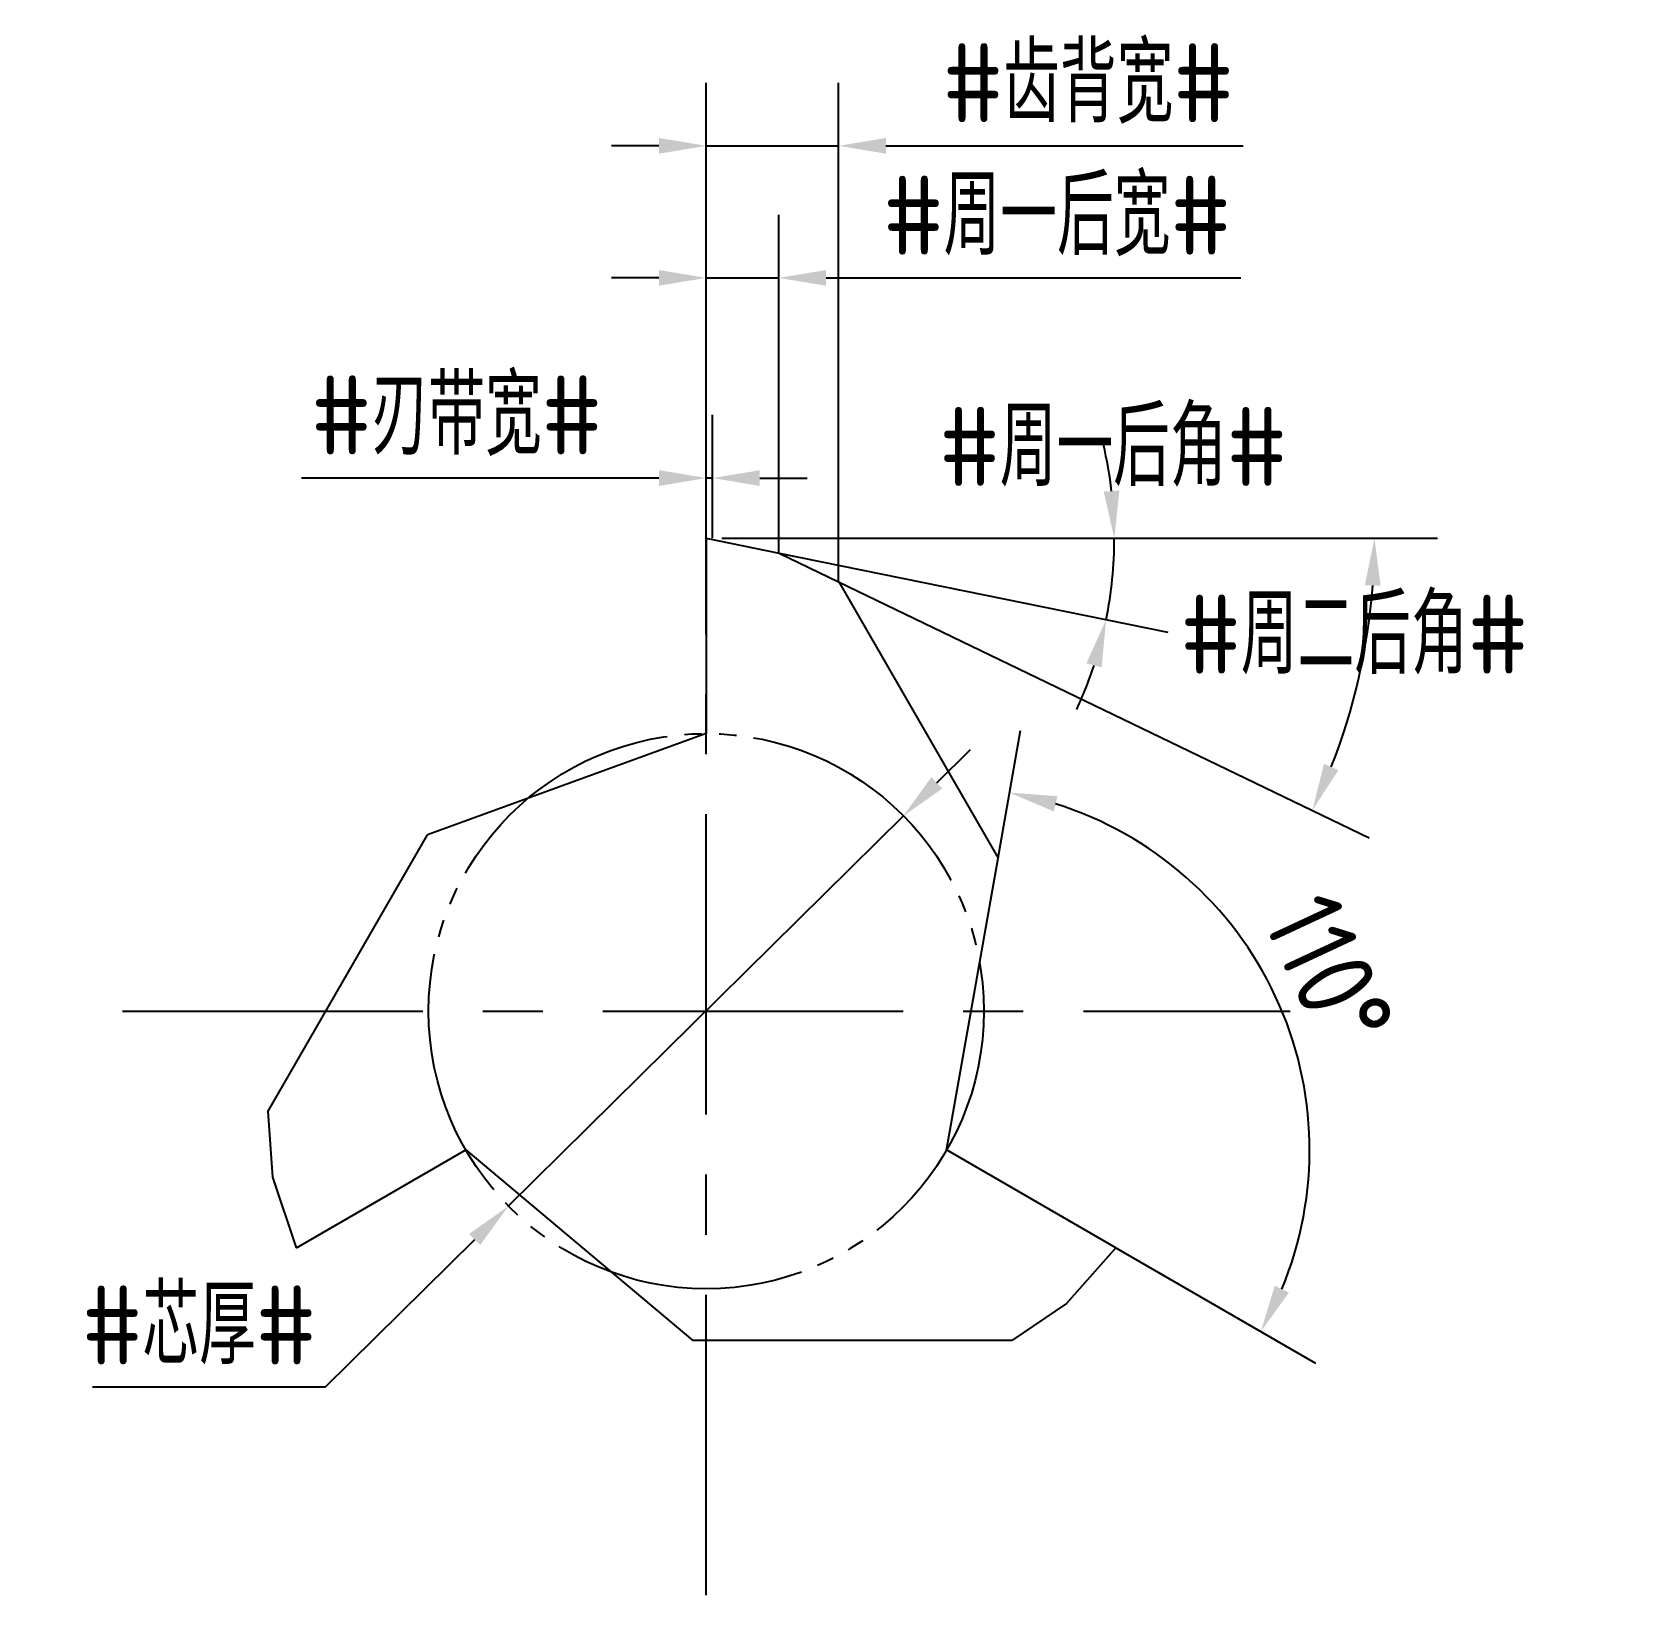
# Model space of a CAD drawing. Header units: millimetres. Extents: x 163.6 to 214.3, y 67.4 to 117.
import ezdxf

# ---------------------------------------------------------------- set-up
doc = ezdxf.new("R2010")
doc.units = ezdxf.units.MM
for name, pattern in [('ACAD_ISO04W100', [30, 24, -3, 0, -3]), ('CENTER', [50.8, 31.75, -6.35, 6.35, -6.35]), ('JIS_09_08', [10.75, 8, -0.55, 0.55, -0.55, 0.55, -0.55])]:
    doc.linetypes.add(name, pattern=pattern)
for name, color, linetype in [('中心线', 2, 'ACAD_ISO04W100'), ('标注', 7, 'Continuous'), ('虚线轮廓', 1, 'Continuous'), ('轮廓', 4, 'Continuous')]:
    doc.layers.add(name, color=color, linetype=linetype)
doc.styles.add('CFST0', font='gbenor.shx', dxfattribs={"bigfont": 'gbcbig.shx'})
doc.dimstyles.new('TYToolDesignC1-1', dxfattribs={"dimtxt": 2.5, "dimasz": 1.5, "dimexe": 2, "dimexo": 0, "dimtad": 1, "dimtoh": 1, "dimdec": 3, "dimdsep": 46, "dimtxsty": 'CFST0', "dimcen": 2.502, "dimclrd": 3, "dimclre": 3, "dimclrt": 3, "dimazin": 2, "dimtfac": 1, "dimtdec": 3, "dimtmove": 0, "dimatfit": 3, "dimfxl": 1, "dimarcsym": 0})

# ---------------------------------------------------------------- blocks, each defined once
blk = doc.blocks.new('*D5')
at = {"layer": 'Defpoints', "color": 0, "transparency": 16777216}
for p in [(191.247, 92.127), (178.723, 79.753)]:
    blk.add_point(p, dxfattribs=at)
at = {"layer": '标注', "color": 3, "lineweight": -2, "transparency": 16777216}
for p, q in [((192.314, 93.182), (193.381, 94.236)), ((191.247, 92.127), (178.723, 79.753)), ((172.925, 74.024), (177.656, 78.698)), ((165.535, 74.024), (172.925, 74.024))]:
    blk.add_line(p, q, dxfattribs=at)
at = {"layer": '标注', "color": 3, "transparency": 16777216}
for points in [[(192.139, 93.36), (192.49, 93.004), (191.247, 92.127)], [(177.48, 78.876), (177.831, 78.52), (178.723, 79.753)]]:
    blk.add_solid(points, dxfattribs=at)
at = {"layer": '标注', "color": 3, "transparency": 16777216, "insert": (168.917, 75.981), "char_height": 2.5, "attachment_point": 5, "style": 'CFST0'}
blk.add_mtext('#芯厚#', dxfattribs=at)
blk = doc.blocks.new('*D11')
at = {"layer": 'Defpoints', "color": 0, "transparency": 16777216}
for p in [(194.26, 90.8), (204.059, 82.871), (192.63, 81.54), (192.63, 81.54), (197.99, 78.44)]:
    blk.add_point(p, dxfattribs=at)
at = {"layer": '标注', "color": 3, "lineweight": -2, "transparency": 16777216}
for p, q in [((194.26, 90.8), (194.972, 94.842)), ((197.99, 78.44), (204.322, 74.778))]:
    blk.add_line(p, q, dxfattribs=at)
blk.add_arc((192.63, 81.54), 11.507, 337.431, 72.5424, dxfattribs=at)
at = {"layer": '标注', "color": 3, "transparency": 16777216}
for points in [[(196.023, 92.274), (196.141, 92.76), (194.625, 92.872)], [(203.48, 77.013), (203.031, 77.235), (202.591, 75.779)]]:
    blk.add_solid(points, dxfattribs=at)
at = {"layer": '标注', "color": 3, "transparency": 16777216, "insert": (204.759, 87.193), "char_height": 2.5, "attachment_point": 5, "rotation": 294.9867, "style": 'CFST0'}
blk.add_mtext('110°', dxfattribs=at)
blk = doc.blocks.new('*D9')
at = {"layer": 'Defpoints', "color": 0, "transparency": 16777216}
for p in [(185, 100.94), (185, 100.94), (185.5, 100.94), (187.31, 100.47), (197.827, 99.213)]:
    blk.add_point(p, dxfattribs=at)
at = {"layer": '标注', "color": 3, "lineweight": -2, "transparency": 16777216}
for p, q in [((185.5, 100.94), (199.943, 100.94)), ((187.31, 100.47), (199.643, 97.961))]:
    blk.add_line(p, q, dxfattribs=at)
for start, end in [(6.644, 13.288), (348.4994, 360), (335.2114, 341.8554)]:
    blk.add_arc((185, 100.94), 12.943, start, end, dxfattribs=at)
at = {"layer": '标注', "color": 3, "transparency": 16777216}
for points in [[(198.105, 102.452), (197.606, 102.423), (197.943, 100.94)], [(197.057, 96.973), (197.541, 96.845), (197.683, 98.359)]]:
    blk.add_solid(points, dxfattribs=at)
at = {"layer": '标注', "color": 3, "transparency": 16777216, "insert": (197.908, 103.834), "char_height": 2.5, "attachment_point": 5, "style": 'CFST0'}
blk.add_mtext('#周一后角#', dxfattribs=at)
blk = doc.blocks.new('*D10')
at = {"layer": 'Defpoints', "color": 0, "transparency": 16777216}
for p in [(186.34, 100.94), (186.34, 100.94), (187, 100.94), (189.2, 99.56), (205.973, 97.976)]:
    blk.add_point(p, dxfattribs=at)
at = {"layer": '标注', "color": 3, "lineweight": -2, "transparency": 16777216}
for p, q in [((187, 100.94), (208.196, 100.94)), ((189.2, 99.56), (206.024, 91.442))]:
    blk.add_line(p, q, dxfattribs=at)
blk.add_arc((186.34, 100.94), 19.856, 338.5713, 355.6706, dxfattribs=at)
at = {"layer": '标注', "color": 3, "transparency": 16777216}
for points in [[(205.889, 99.451), (206.389, 99.432), (206.196, 100.94)], [(205.052, 93.586), (204.594, 93.786), (204.223, 92.311)]]:
    blk.add_solid(points, dxfattribs=at)
at = {"layer": '标注', "color": 3, "transparency": 16777216, "insert": (205.555, 97.88), "char_height": 2.5, "attachment_point": 5, "style": 'CFST0'}
blk.add_mtext('#周二后角#', dxfattribs=at)
blk = doc.blocks.new('*D8')
at = {"layer": 'Defpoints', "color": 0, "transparency": 16777216}
for p in [(187.3, 109.199), (185, 100.94), (187.3, 100.47)]:
    blk.add_point(p, dxfattribs=at)
at = {"layer": '标注', "color": 3, "lineweight": -2, "transparency": 16777216}
for p, q in [((185, 100.94), (185, 111.199)), ((187.3, 100.47), (187.3, 111.199)), ((183.5, 109.199), (182, 109.199)), ((185, 109.199), (187.3, 109.199)), ((188.8, 109.199), (201.954, 109.199))]:
    blk.add_line(p, q, dxfattribs=at)
at = {"layer": '标注', "color": 3, "transparency": 16777216}
for points in [[(183.5, 109.449), (183.5, 108.949), (185, 109.199)], [(188.8, 109.449), (188.8, 108.949), (187.3, 109.199)]]:
    blk.add_solid(points, dxfattribs=at)
at = {"layer": '标注', "color": 3, "transparency": 16777216, "insert": (196.127, 111.157), "char_height": 2.5, "attachment_point": 5, "style": 'CFST0'}
blk.add_mtext('#周一后宽#', dxfattribs=at)
blk = doc.blocks.new('*D7')
at = {"layer": 'Defpoints', "color": 0, "transparency": 16777216}
for p in [(189.2, 113.387), (185, 100.94), (189.2, 99.56)]:
    blk.add_point(p, dxfattribs=at)
at = {"layer": '标注', "color": 3, "lineweight": -2, "transparency": 16777216}
for p, q in [((185, 100.94), (185, 115.387)), ((189.2, 99.56), (189.2, 115.387)), ((183.5, 113.387), (182, 113.387)), ((185, 113.387), (189.2, 113.387)), ((190.7, 113.387), (202.035, 113.387))]:
    blk.add_line(p, q, dxfattribs=at)
at = {"layer": '标注', "color": 3, "transparency": 16777216}
for points in [[(183.5, 113.637), (183.5, 113.137), (185, 113.387)], [(190.7, 113.637), (190.7, 113.137), (189.2, 113.387)]]:
    blk.add_solid(points, dxfattribs=at)
at = {"layer": '标注', "color": 3, "transparency": 16777216, "insert": (197.117, 115.359), "char_height": 2.5, "attachment_point": 5, "style": 'CFST0'}
blk.add_mtext('#齿背宽#', dxfattribs=at)
blk = doc.blocks.new('*D6')
at = {"layer": 'Defpoints', "color": 0, "transparency": 16777216}
for p in [(185.2, 102.85), (185, 100.94), (185.2, 100.94)]:
    blk.add_point(p, dxfattribs=at)
at = {"layer": '标注', "color": 3, "lineweight": -2, "transparency": 16777216}
for p, q in [((185, 100.94), (185, 104.85)), ((185.2, 100.94), (185.2, 104.85)), ((183.5, 102.85), (172.165, 102.85)), ((185.2, 102.85), (185, 102.85)), ((186.7, 102.85), (188.2, 102.85))]:
    blk.add_line(p, q, dxfattribs=at)
at = {"layer": '标注', "color": 3, "transparency": 16777216}
for points in [[(183.5, 103.1), (183.5, 102.6), (185, 102.85)], [(186.7, 103.1), (186.7, 102.6), (185.2, 102.85)]]:
    blk.add_solid(points, dxfattribs=at)
at = {"layer": '标注', "color": 3, "transparency": 16777216, "insert": (177.083, 104.822), "char_height": 2.5, "attachment_point": 5, "style": 'CFST0'}
blk.add_mtext('#刃带宽#', dxfattribs=at)
blk = doc.blocks.new('*U14')
for p in [(6.947, 5.988), (-6.947, -5.988)]:
    blk.add_line(p, (-1.889, 2.772))
blk = doc.blocks.new('*U13')
at = {"layer": '轮廓'}
for p, rotation in [((5.913, 4.608), 239.9999999999999), ((1.034, -7.424), 120)]:
    blk.add_blockref('*U14', p, dxfattribs=dict(at, rotation=rotation))
blk.add_blockref('*U14', (-6.947, 2.817), dxfattribs=at)
blk = doc.blocks.new('*U16')
blk.add_line((0, 3.098), (0, -3.098))
blk = doc.blocks.new('*U15')
at = {"layer": '轮廓'}
blk.add_blockref('*U16', (0, 11.902), dxfattribs=at)
for p, rotation in [((-10.308, -5.951), 120), ((10.308, -5.951), 239.9999999999999)]:
    blk.add_blockref('*U16', p, dxfattribs=dict(at, rotation=rotation))

msp = doc.modelspace()

# ---------------------------------------------------------------- linework, layer by layer
at = {"layer": '中心线', "linetype": 'CENTER', "ltscale": 0.3}
for p, q in [((185, 67.422), (185, 104.458)), ((166.482, 85.94), (203.518, 85.94))]:
    msp.add_line(p, q, dxfattribs=at)
at = {"layer": '虚线轮廓', "color": 7, "linetype": 'JIS_09_08'}
msp.add_circle((185, 85.94), 8.8047, dxfattribs=at)
at = {"layer": '轮廓', "linetype": 'Continuous'}
for p, q in [((185, 100.94), (187.311, 100.4721)), ((187.311, 100.4721), (189.2, 99.5574)), ((171.2594, 80.6753), (171.107, 82.7686)), ((172.0096, 78.44), (171.2594, 80.6753)), ((197.9904, 78.44), (196.4297, 76.6726)), ((196.4297, 76.6726), (194.693, 75.494))]:
    msp.add_line(p, q, dxfattribs=at)

# ---------------------------------------------------------------- block references
at = {"layer": '轮廓'}
for name in ['*U15', '*U13']:
    msp.add_blockref(name, (185, 85.94), dxfattribs=at)

# ---------------------------------------------------------------- dimensions: what is measured, and where the dimension line sits
at = {"layer": '标注'}
for base, p2, text, picture, middle in [((189.2, 113.3873), (189.2, 99.56), '#齿背宽#', '*D7', (197.1173, 113.3873)), ((187.3, 109.1989), (187.3, 100.47), '#周一后宽#', '*D8', (196.1272, 109.1989)), ((185.2, 102.8505), (185.2, 100.94), '#刃带宽#', '*D6', (177.0827, 102.8505))]:
    dim = msp.add_linear_dim(base=base, p1=(185, 100.94), p2=p2, text=text, dimstyle='TYToolDesignC1-1', dxfattribs=at)
    dim.commit()
    dim.dimension.update_dxf_attribs({"geometry": picture, "text_midpoint": middle, "dimtype": 160})
for base, line1, line2, text, picture, middle in [((197.8271, 99.2132), ((185, 100.94), (187.31, 100.47)), ((185, 100.94), (185.5, 100.94)), '#周一后角#', '*D9', (197.9079, 101.8898)), ((205.9733, 97.9756), ((186.34, 100.94), (189.2, 99.56)), ((186.34, 100.94), (187, 100.94)), '#周二后角#', '*D10', (205.555, 95.936))]:
    dim = msp.add_angular_dim_2l(base=base, line1=line1, line2=line2, text=text, dimstyle='TYToolDesignC1-1', dxfattribs=at)
    dim.commit()
    dim.dimension.update_dxf_attribs({"geometry": picture, "text_midpoint": middle, "dimtype": 162})
dim = msp.add_angular_dim_2l(base=(204.0595, 82.8712), line1=((192.63, 81.54), (197.99, 78.44)), line2=((192.63, 81.54), (194.26, 90.8)), text='110°', dimstyle='TYToolDesignC1-1', dxfattribs=at)
dim.commit()
dim.dimension.update_dxf_attribs({"geometry": '*D11', "text_midpoint": (204.7593, 87.1925)})
dim = msp.add_diameter_dim_2p(p1=(191.2472, 92.1275), p2=(178.7228, 79.7525), text='#芯厚#', dimstyle='TYToolDesignC1-1', dxfattribs=at)
dim.commit()
dim.dimension.update_dxf_attribs({"geometry": '*D5', "text_midpoint": (168.9174, 74.0237), "dimtype": 163})

doc.saveas('drawing.dxf')
